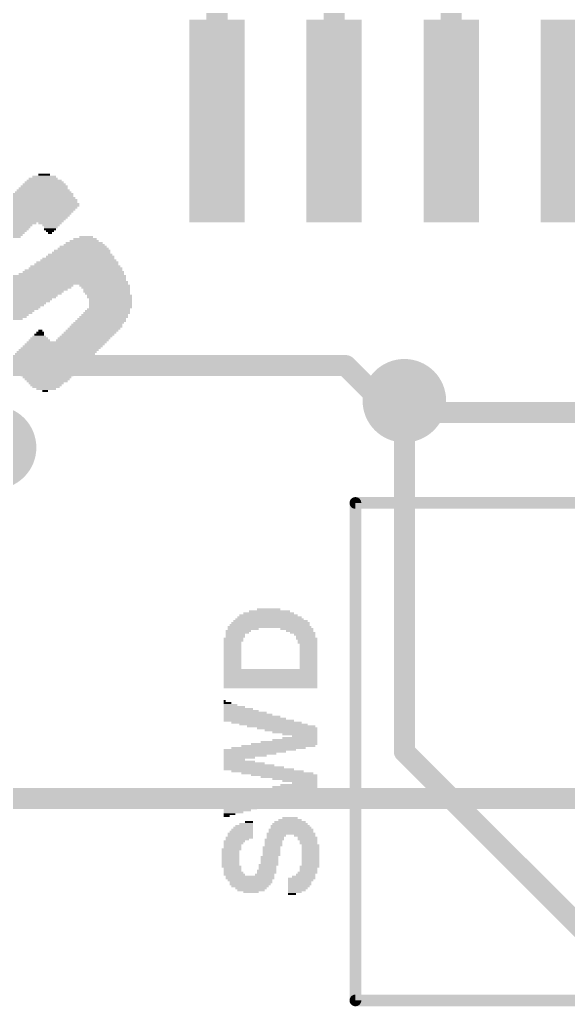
# Model space of a CAD drawing. Extents: x -17.8 to 79, y -18.3 to 67.8.
# Drawn here: x 51.2 to 57.15, y 16.54 to 27.25 of the extents above; entities that cross this region are included whole.
import ezdxf

# ---------------------------------------------------------------- set-up
doc = ezdxf.new("R2010")
doc.units = 0
for name, color, linetype in [('1', 12, 'CONTINUOUS'), ('16', 5, 'CONTINUOUS'), ('18', 3, 'CONTINUOUS'), ('200', 4, 'CONTINUOUS'), ('21', 40, 'CONTINUOUS')]:
    doc.layers.add(name, color=color, linetype=linetype)

# ---------------------------------------------------------------- blocks, each defined once
blk = doc.blocks.new('RECT')
blk.add_solid([(-0.5, -0.5), (0.5, -0.5), (-0.5, 0.5), (0.5, 0.5)])
blk = doc.blocks.new('ROUNDV')
at = {"const_width": 0.5}
blk.add_lwpolyline([(0, -0.25, 1), (0, 0.25, 1), (0, -0.25)], format="xyb", dxfattribs=at)

msp = doc.modelspace()

# ---------------------------------------------------------------- linework, layer by layer
at = {"layer": '1', "const_width": 0.2286}
for points in [[(54.61, 28.067), (54.61, 26.149)], [(53.34, 27.94), (53.34, 26.149)], [(55.88, 27.813), (55.88, 26.149)], [(57.15, 26.149), (57.163, 26.162)], [(57.163, 26.162), (58.293, 26.162)], [(55.372, 23.114), (55.372, 19.304)], [(55.372, 19.304), (57.531, 17.145)]]:
    msp.add_lwpolyline(points, dxfattribs=at)
at = {"layer": '1', "const_width": 0.1143}
for points in [[(57.1096, 26.1894, 1), (57.1904, 26.1086)], [(57.163, 26.2192, 1), (57.163, 26.1049)], [(57.2034, 26.1216, 1), (57.1226, 26.2024)], [(53.2829, 26.149, 1), (53.3972, 26.149)], [(54.5528, 26.149, 1), (54.6671, 26.149)], [(55.8229, 26.149, 1), (55.9372, 26.149)], [(55.4291, 23.114, 1), (55.3148, 23.114)], [(55.4124, 19.3444, 1), (55.3316, 19.2636)], [(55.3148, 19.304, 1), (55.4291, 19.304)]]:
    msp.add_lwpolyline(points, format="xyb", dxfattribs=at)
at = {"layer": '16', "const_width": 0.2286}
for points in [[(51.054, 23.495), (54.737, 23.495)], [(54.737, 23.495), (55.118, 23.114)], [(55.118, 23.114), (55.372, 23.114)], [(55.499, 22.987), (55.372, 23.114)], [(61.087, 22.987), (55.499, 22.987)], [(35.56, 18.796), (57.277, 18.796)]]:
    msp.add_lwpolyline(points, dxfattribs=at)
at = {"layer": '16', "const_width": 0.1143}
for points in [[(54.7774, 23.5354, 1), (54.6966, 23.4546)], [(54.737, 23.4379, 1), (54.737, 23.5522)], [(55.118, 23.1712, 1), (55.118, 23.0569)], [(55.0776, 23.0736, 1), (55.1584, 23.1544)], [(55.4124, 23.1544, 1), (55.3316, 23.0736)], [(55.372, 23.0569, 1), (55.372, 23.1712)], [(55.499, 23.0442, 1), (55.499, 22.9299)], [(55.4586, 22.9466, 1), (55.5394, 23.0274)]]:
    msp.add_lwpolyline(points, format="xyb", dxfattribs=at)
at = {"layer": '21', "const_width": 0.0635}
for points in [[(54.8728, 22.004, 1), (54.8092, 22.004)], [(54.841, 22.0358, 1), (54.841, 21.9723)], [(54.8092, 16.604, 1), (54.8728, 16.604)], [(54.841, 16.6357, 1), (54.841, 16.5723)]]:
    msp.add_lwpolyline(points, format="xyb", dxfattribs=at)
at = {"layer": '21', "const_width": 0.127}
for points in [[(54.841, 16.604), (54.841, 22.004)], [(54.841, 22.004), (58.141, 22.004)], [(58.141, 16.604), (54.841, 16.604)]]:
    msp.add_lwpolyline(points, dxfattribs=at)

# ---------------------------------------------------------------- block references
at = {"layer": '1', "xscale": 0.6, "yscale": 2.2, "rotation": 180}
for p in [(53.34, 26.149), (54.61, 26.149), (55.88, 26.149), (57.15, 26.149)]:
    msp.add_blockref('RECT', p, dxfattribs=at)
at = {"layer": '18', "xscale": 0.9064, "yscale": 0.9064}
for p in [(55.372, 23.114), (55.372, 23.114), (50.927, 22.606), (50.927, 22.606)]:
    msp.add_blockref('ROUNDV', p, dxfattribs=at)
at = {"layer": '200', "yscale": 0.0212}
for p, xscale in [((51.4647, 25.4836), 0.4233), ((51.4647, 25.5048), 0.381), ((51.4541, 25.526), 0.3175), ((51.4647, 25.5471), 0.254), ((51.4647, 25.5683), 0.127), ((51.4541, 25.3778), 0.6138), ((51.4541, 25.399), 0.5715), ((51.4541, 25.4201), 0.5291), ((51.4647, 25.4413), 0.508), ((51.4647, 25.4625), 0.4656), ((51.4329, 25.272), 0.7831), ((51.4435, 25.2932), 0.762), ((51.4435, 25.3143), 0.7196), ((51.4435, 25.3355), 0.6773), ((51.4541, 25.3567), 0.6561), ((51.3589, 25.1662), 0.8466), ((51.38, 25.1873), 0.8466), ((51.4012, 25.2085), 0.8466), ((51.4224, 25.2297), 0.8466), ((51.4329, 25.2508), 0.8255), ((51.253, 25.0603), 0.8466), ((51.2742, 25.0815), 0.8466), ((51.2954, 25.1027), 0.8466), ((51.3165, 25.1238), 0.8466), ((51.3377, 25.145), 0.8466), ((50.999, 24.9545), 0.5503), ((51.0202, 24.9757), 0.5503), ((51.0414, 24.9968), 0.5503), ((51.0625, 25.018), 0.5503), ((51.0943, 25.0392), 0.5715), ((51.5282, 25.0392), 0.254), ((51.5388, 25.018), 0.1905), ((51.5388, 24.9968), 0.1482), ((51.5282, 24.9757), 0.127), ((51.5282, 24.9545), 0.0847), ((50.9355, 24.891), 0.5503), ((50.9567, 24.9122), 0.5503), ((50.9779, 24.9333), 0.5503), ((51.5282, 24.9333), 0.0423), ((51.8986, 24.8487), 0.3175), ((51.9092, 24.8698), 0.254), ((51.9198, 24.891), 0.1482), ((51.8774, 24.7428), 0.6138), ((51.888, 24.764), 0.5503), ((51.888, 24.7852), 0.508), ((51.8986, 24.8063), 0.4445), ((51.8986, 24.8275), 0.4022), ((51.8351, 24.637), 0.8255), ((51.8351, 24.6582), 0.7831), ((51.8563, 24.6793), 0.7408), ((51.8563, 24.7005), 0.6985), ((51.8668, 24.7217), 0.635), ((51.7822, 24.5312), 1.0583), ((51.8033, 24.5524), 1.016), ((51.8033, 24.5735), 0.9736), ((51.8139, 24.5947), 0.9101), ((51.8245, 24.6158), 0.889), ((51.4753, 24.4677), 1.7568), ((51.4859, 24.4465), 1.7356), ((51.4859, 24.4254), 1.7356), ((51.761, 24.4889), 1.143), ((51.7822, 24.51), 1.1006), ((51.4964, 24.4042), 1.7568), ((51.507, 24.383), 1.7356), ((51.2107, 24.3619), 1.143), ((51.2107, 24.3407), 1.1006), ((51.1895, 24.3195), 1.0583), ((52.1208, 24.3619), 0.5503), ((52.1314, 24.3407), 0.5291), ((52.142, 24.3195), 0.508), ((51.179, 24.2984), 0.9948), ((51.1684, 24.2772), 0.9736), ((51.1578, 24.256), 0.9101), ((51.1366, 24.2137), 0.8255), ((51.1578, 24.2349), 0.8678), ((52.142, 24.2984), 0.508), ((52.1526, 24.2772), 0.4868), ((52.1737, 24.256), 0.4868), ((52.1737, 24.2349), 0.4868), ((52.1843, 24.2137), 0.4656), ((51.1366, 24.1925), 0.7831), ((51.126, 24.1714), 0.7196), ((51.1155, 24.1502), 0.6985), ((51.1049, 24.129), 0.635), ((51.1049, 24.1079), 0.5926), ((51.0943, 24.0867), 0.5291), ((52.1526, 24.0867), 0.4868), ((52.1632, 24.1079), 0.4656), ((52.1843, 24.1925), 0.4656), ((52.1843, 24.1714), 0.4656), ((52.1843, 24.1502), 0.4656), ((52.1843, 24.129), 0.4656), ((51.0943, 24.0655), 0.4868), ((51.0837, 24.0444), 0.4233), ((51.0837, 24.0232), 0.381), ((51.0731, 24.002), 0.3175), ((52.0785, 23.9809), 0.5503), ((52.0891, 24.002), 0.5291), ((52.1103, 24.0232), 0.5291), ((52.1208, 24.0444), 0.508), ((52.142, 24.0655), 0.508), ((51.4224, 23.875), 0.0423), ((51.9833, 23.875), 0.5715), ((52.0044, 23.8962), 0.5715), ((52.0256, 23.9174), 0.5715), ((52.0362, 23.9385), 0.5503), ((52.0573, 23.9597), 0.5503), ((51.4118, 23.7692), 0.2328), ((51.4118, 23.7904), 0.1905), ((51.4118, 23.8115), 0.1482), ((51.4118, 23.8327), 0.1058), ((51.4224, 23.8539), 0.0847), ((51.8774, 23.7692), 0.5715), ((51.8986, 23.7904), 0.5715), ((51.9198, 23.8115), 0.5715), ((51.9409, 23.8327), 0.5715), ((51.9621, 23.8539), 0.5715), ((51.6234, 23.6634), 0.8678), ((51.6446, 23.6846), 0.8678), ((51.6658, 23.7057), 0.8678), ((51.6869, 23.7269), 0.8678), ((51.7081, 23.7481), 0.8678), ((51.5388, 23.5787), 0.8678), ((51.5282, 23.5576), 0.8466), ((51.5599, 23.5999), 0.8678), ((51.5811, 23.6211), 0.8678), ((51.6023, 23.6422), 0.8678), ((51.5282, 23.5364), 0.8043), ((51.5176, 23.5152), 0.7831), ((51.5176, 23.4941), 0.7408), ((51.507, 23.4729), 0.7196), ((51.507, 23.4517), 0.6773), ((51.507, 23.4306), 0.635), ((51.4964, 23.4094), 0.6138), ((51.4964, 23.3882), 0.5715), ((51.4964, 23.3671), 0.5291), ((51.4964, 23.3459), 0.4868), ((51.4964, 23.3247), 0.4445), ((51.4859, 23.3036), 0.381), ((51.4859, 23.2824), 0.3387), ((51.4859, 23.2612), 0.2963), ((51.4859, 23.2401), 0.2117), ((51.4753, 23.2189), 0.0635), ((53.8988, 20.7848), 0.635), ((53.8988, 20.806), 0.5503), ((53.9093, 20.8272), 0.4445), ((53.8988, 20.8483), 0.254), ((53.9093, 20.679), 0.8678), ((53.9199, 20.7002), 0.8466), ((53.9199, 20.7213), 0.8043), ((53.9093, 20.7425), 0.7408), ((53.9093, 20.7637), 0.6985), ((53.5707, 20.6155), 0.2752), ((53.5601, 20.5943), 0.254), ((53.5389, 20.5732), 0.2117), ((53.5389, 20.552), 0.2117), ((53.9093, 20.6578), 0.9101), ((53.6236, 20.6367), 0.3387), ((54.2057, 20.6367), 0.3598), ((54.2374, 20.6155), 0.2963), ((54.2692, 20.5943), 0.2752), ((54.2903, 20.5732), 0.2328), ((54.3009, 20.552), 0.2117), ((53.5072, 20.4885), 0.1905), ((53.5072, 20.4673), 0.1905), ((53.5072, 20.4462), 0.1905), ((53.5178, 20.5308), 0.2117), ((53.5178, 20.5097), 0.2117), ((54.3115, 20.5308), 0.2328), ((54.3221, 20.5097), 0.2117), ((54.3221, 20.4885), 0.2117), ((54.3327, 20.4673), 0.1905), ((54.3327, 20.4462), 0.1905), ((53.5072, 20.425), 0.1905), ((53.5072, 20.4039), 0.1905), ((53.5072, 20.3827), 0.1905), ((53.5072, 20.3615), 0.1905), ((53.5072, 20.3404), 0.1905), ((54.3327, 20.425), 0.1905), ((54.3327, 20.4039), 0.1905), ((54.3327, 20.3827), 0.1905), ((54.3327, 20.3615), 0.1905), ((54.3327, 20.3404), 0.1905), ((53.5072, 20.3192), 0.1905), ((53.5072, 20.298), 0.1905), ((53.5072, 20.2769), 0.1905), ((53.5072, 20.2557), 0.1905), ((53.5072, 20.2345), 0.1905), ((54.3327, 20.3192), 0.1905), ((54.3327, 20.298), 0.1905), ((54.3327, 20.2769), 0.1905), ((54.3327, 20.2557), 0.1905), ((54.3327, 20.2345), 0.1905), ((53.5072, 20.2134), 0.1905), ((53.9199, 20.1922), 1.016), ((53.9199, 20.171), 1.016), ((53.9199, 20.1499), 1.016), ((53.9199, 20.1287), 1.016), ((54.3327, 20.2134), 0.1905), ((53.9199, 20.1075), 1.016), ((53.9199, 20.0864), 1.016), ((53.9199, 20.0652), 1.016), ((53.9199, 20.044), 1.016), ((53.9199, 20.0229), 1.016), ((53.9199, 20.0017), 1.016), ((53.4225, 19.8535), 0.0212), ((53.486, 19.8112), 0.1482), ((53.4543, 19.8324), 0.0847), ((53.6024, 19.7477), 0.381), ((53.6448, 19.7265), 0.4657), ((53.6765, 19.7054), 0.5291), ((53.5284, 19.79), 0.2328), ((53.5707, 19.7689), 0.3175), ((53.7506, 19.663), 0.6773), ((53.7929, 19.6419), 0.762), ((53.7189, 19.6842), 0.6138), ((53.8776, 19.6207), 0.762), ((53.9517, 19.5995), 0.7408), ((54.0363, 19.5784), 0.7408), ((54.0998, 19.5572), 0.6561), ((54.1422, 19.536), 0.5715), ((54.1845, 19.5149), 0.4868), ((54.2374, 19.4937), 0.381), ((54.0681, 19.3879), 0.7196), ((54.121, 19.4091), 0.6138), ((54.1845, 19.4302), 0.4868), ((54.2374, 19.4514), 0.381), ((54.2903, 19.4726), 0.2752), ((53.8035, 19.3244), 0.7831), ((53.7506, 19.3032), 0.6773), ((53.6977, 19.2821), 0.5715), ((53.8988, 19.3456), 0.8043), ((54.0046, 19.3667), 0.8043), ((53.6448, 19.2609), 0.4657), ((53.5813, 19.2397), 0.3387), ((53.5813, 19.1974), 0.3387), ((53.6342, 19.1762), 0.4445), ((53.5284, 19.2186), 0.2328), ((53.7929, 19.1127), 0.762), ((53.6871, 19.1551), 0.5503), ((53.74, 19.1339), 0.6561), ((53.8882, 19.0916), 0.7831), ((53.994, 19.0704), 0.7831), ((54.0681, 19.0492), 0.7196), ((54.121, 19.0281), 0.6138), ((54.1845, 19.0069), 0.4868), ((54.2374, 18.9857), 0.381), ((54.2903, 18.9646), 0.2752), ((54.0152, 18.8587), 0.7408), ((54.0893, 18.8799), 0.6773), ((54.1316, 18.9011), 0.5926), ((54.1845, 18.9222), 0.4868), ((54.2268, 18.9434), 0.4022), ((53.7506, 18.7741), 0.6773), ((53.6659, 18.7318), 0.508), ((53.7824, 18.7952), 0.7408), ((53.7083, 18.7529), 0.5926), ((53.8458, 18.8164), 0.7831), ((53.9305, 18.8376), 0.7408), ((53.6342, 18.7106), 0.4445), ((53.5601, 18.6683), 0.2963), ((53.4754, 18.6259), 0.127), ((53.5919, 18.6894), 0.3598), ((53.5178, 18.6471), 0.2117), ((53.4437, 18.6048), 0.0635), ((53.6554, 18.5201), 0.1482), ((53.6871, 18.5413), 0.0847), ((54.1316, 18.5201), 0.381), ((54.1316, 18.5413), 0.3387), ((54.1316, 18.5624), 0.254), ((54.1316, 18.5836), 0.1693), ((53.5919, 18.4143), 0.2752), ((53.6024, 18.4354), 0.254), ((53.613, 18.4566), 0.2328), ((53.6236, 18.4778), 0.2117), ((53.6342, 18.4989), 0.1905), ((54.1422, 18.4143), 0.5291), ((54.1422, 18.4566), 0.4868), ((54.1422, 18.4354), 0.4868), ((54.1316, 18.4989), 0.4233), ((54.1422, 18.4778), 0.4445), ((53.5284, 18.3296), 0.2328), ((53.5178, 18.3084), 0.2117), ((53.5813, 18.3719), 0.2963), ((53.5601, 18.3508), 0.254), ((53.5919, 18.3931), 0.2752), ((53.9623, 18.3508), 0.2117), ((53.9517, 18.3296), 0.1905), ((53.9517, 18.3084), 0.1905), ((53.9728, 18.3719), 0.1905), ((53.9834, 18.3931), 0.2117), ((54.2903, 18.3931), 0.2328), ((54.3221, 18.3719), 0.2117), ((54.3221, 18.3508), 0.2117), ((54.3327, 18.3296), 0.1905), ((54.3327, 18.3084), 0.1905), ((53.486, 18.2238), 0.1905), ((53.486, 18.2026), 0.1905), ((53.4966, 18.2449), 0.2117), ((53.5072, 18.2873), 0.1905), ((53.5072, 18.2661), 0.1905), ((53.9305, 18.2661), 0.1905), ((53.9305, 18.2449), 0.1905), ((53.9305, 18.2238), 0.1905), ((53.9305, 18.2026), 0.1905), ((53.9517, 18.2873), 0.1905), ((54.3538, 18.2873), 0.1905), ((54.3538, 18.2661), 0.1905), ((54.3538, 18.2449), 0.1905), ((54.3538, 18.2238), 0.1905), ((54.3538, 18.2026), 0.1905), ((53.486, 18.1814), 0.1905), ((53.486, 18.1603), 0.1905), ((53.486, 18.1391), 0.1905), ((53.486, 18.1179), 0.1905), ((53.486, 18.0968), 0.1905), ((53.9093, 18.1603), 0.1905), ((53.9093, 18.1391), 0.1905), ((53.9093, 18.1179), 0.1905), ((53.9093, 18.0968), 0.1905), ((53.9305, 18.1814), 0.1905), ((54.3538, 18.1814), 0.1905), ((54.3538, 18.1603), 0.1905), ((54.3538, 18.1391), 0.1905), ((54.3538, 18.1179), 0.1905), ((54.3538, 18.0968), 0.1905), ((53.486, 18.0756), 0.1905), ((53.4966, 18.0544), 0.2117), ((53.5072, 18.0333), 0.1905), ((53.5072, 18.0121), 0.1905), ((53.5178, 17.9909), 0.2117), ((53.8776, 18.0121), 0.2117), ((53.8776, 17.9909), 0.2117), ((53.8882, 18.0544), 0.1905), ((53.8882, 18.0333), 0.1905), ((53.8988, 18.0756), 0.2117), ((54.3221, 17.9909), 0.2117), ((54.3432, 18.0544), 0.2117), ((54.3327, 18.0333), 0.1905), ((54.3327, 18.0121), 0.1905), ((54.3538, 18.0756), 0.1905), ((53.5284, 17.9698), 0.2328), ((53.6977, 17.9486), 0.5291), ((53.6977, 17.9274), 0.5291), ((53.6977, 17.9063), 0.4868), ((53.7083, 17.8851), 0.4657), ((53.8564, 17.9698), 0.2117), ((54.248, 17.9063), 0.2752), ((54.2374, 17.8851), 0.254), ((54.2586, 17.9274), 0.2963), ((54.2797, 17.9486), 0.254), ((54.3009, 17.9698), 0.2117), ((53.6977, 17.8639), 0.4445), ((53.6977, 17.8428), 0.4022), ((53.7083, 17.8216), 0.3387), ((53.7083, 17.8005), 0.2963), ((53.7083, 17.7793), 0.1693), ((54.2374, 17.8639), 0.254), ((54.2268, 17.8428), 0.2328), ((54.2162, 17.8216), 0.2117), ((54.1845, 17.7793), 0.1482), ((54.2057, 17.8005), 0.1905), ((54.1528, 17.7581), 0.0847)]:
    msp.add_blockref('RECT', p, dxfattribs=dict(at, xscale=xscale))

doc.saveas('drawing.dxf')
